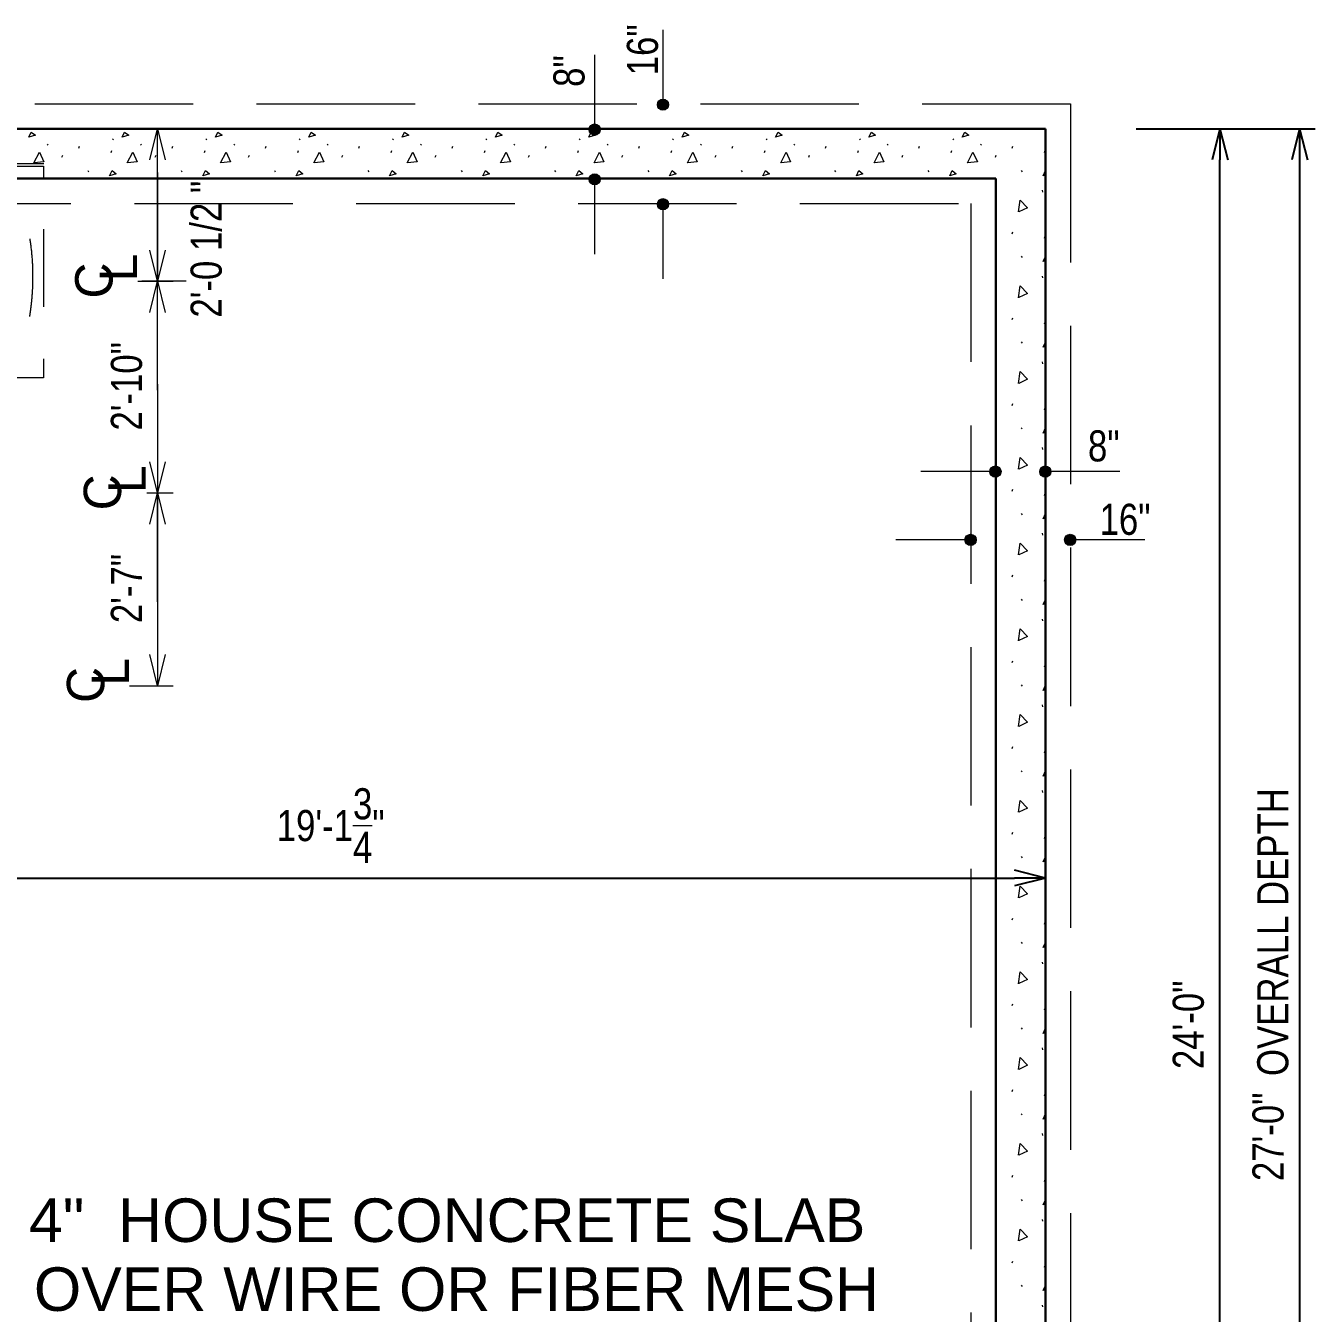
# Model space of a CAD drawing. Header units: inches. Extents: x -4443104 to -4439086, y 793046 to 798506.
# Drawn here: x -4441779.4 to -4441572.2, y 793700.3 to 793907.2 of the extents above; entities that cross this region are included whole.
import ezdxf
from ezdxf.enums import TextEntityAlignment as Align

# ---------------------------------------------------------------- set-up
doc = ezdxf.new("R2010")
doc.units = ezdxf.units.IN
doc.header["$MEASUREMENT"] = 0
doc.linetypes.add('DGN Style 2', pattern=[20.825219, 12.495132, -8.330088])
doc.linetypes.add('DGN Style 3', pattern=[35.653009, 25.466435, -10.186574])
doc.layers.get('Defpoints').update_dxf_attribs({"lineweight": 0})
doc.layers.add('(4)FND_DIM', color=4, linetype='Continuous', lineweight=0)
doc.layers.add('Level 3', color=7, linetype='Continuous', lineweight=0)
doc.styles.add('Style-Arial', font='arial.ttf')
doc.styles.add('Style-STANDARD', font='STANDARD.shx')
doc.styles.add('Style-WORKING', font='WORKING.shx')
doc.dimstyles.get("Standard").update_dxf_attribs({"dimtxt": 5, "dimasz": 4, "dimexe": 4, "dimexo": 4, "dimgap": 2.5, "dimtad": 1, "dimdec": 4, "dimzin": 11, "dimdsep": 46, "dimlunit": 4, "dimtxsty": 'Style-STANDARD', "dimblk": 'tick_1.0', "dimcen": 0.09, "dimazin": 3, "dimtfac": 1, "dimtdec": 4, "dimtofl": 0, "dimtmove": 1, "dimatfit": 1, "dimldrblk": 'tick_1.0', "dimfxl": 1, "dimfrac": 2, "dimtolj": 1, "dimtzin": 11, "dimarcsym": 0})

# ---------------------------------------------------------------- blocks, each defined once
blk = doc.blocks.new('37_1')
at = {"layer": 'Level 3', "color": 7, "linetype": 'DGN Style 2', "lineweight": 0, "extrusion": (0, 0, -1), "flags": 128}
blk.add_lwpolyline([(0, 0), (-34, 0), (-34, 60), (0, 60), (0, 0)], close=True, dxfattribs=at)
at = {"layer": 'Level 3', "color": 7, "linetype": 'DGN Style 2', "lineweight": 0, "extrusion": (0, 0, -1)}
for radius in [2, 1]:
    blk.add_circle((-13.5, 7.75), radius, dxfattribs=at)
at = {"layer": 'Level 3', "color": 7, "linetype": 'DGN Style 2', "lineweight": 0}
blk.add_rational_spline([(8.06, 2), (15.49, 2), (22.92, 2), (22.76, 2), (22.59, 2), (25.82, 2.07), (27.02, 5.07), (27.01, 5.03), (27, 5), (30.47, 17.26), (30, 30), (30, 41.5), (30, 53), (30.13, 55.4), (28, 56.5), (16.25, 60.2), (4.5, 56.5), (2.45, 55.35), (2.5, 53), (2.5, 41.5), (2.5, 30), (2.21, 17.35), (5, 5), (5.57, 2.52), (8.06, 2)], [1, 1, 1, 1, 1, 0.834279269963, 1, 1, 1, 0.987817765692, 1, 1, 1, 0.839302411677, 1, 0.93489330138, 1, 0.857492934481, 1, 1, 1, 0.992470535008, 1, 0.841509433076, 1], degree=2, knots=[0, 0, 0, 0.083333, 0.083333, 0.166667, 0.166667, 0.25, 0.25, 0.333333, 0.333333, 0.416667, 0.416667, 0.5, 0.5, 0.583333, 0.583333, 0.666667, 0.666667, 0.75, 0.75, 0.833333, 0.833333, 0.916667, 0.916667, 1, 1, 1], dxfattribs=at)
blk = doc.blocks.new('TUB_3')
at = {"layer": 'Level 3', "color": 7, "linetype": 'DGN Style 2', "lineweight": 0}
blk.add_blockref('37_1', (0, 0), dxfattribs=at)
blk = doc.blocks.new('TUB_2')
at = {"layer": 'Level 3', "color": 7, "linetype": 'DGN Style 2', "lineweight": 0}
blk.add_line((0, -60.5), (0, 0), dxfattribs=at)
at = {"layer": 'Level 3', "color": 7, "linetype": 'DGN Style 2', "lineweight": 0, "rotation": 180}
blk.add_blockref('TUB_3', (34.37, -0.48), dxfattribs=at)
blk = doc.blocks.new('TerminatorOpen_0.5-1')
at = {"color": 0, "linetype": 'ByBlock', "lineweight": -2}
for q in [(-1, 0.25), (-1, 0), (-1, -0.25)]:
    blk.add_line((0, 0), q, dxfattribs=at)
blk = doc.blocks.new('*D103')
at = {"layer": 'Defpoints', "color": 0, "linetype": 'Continuous', "lineweight": 13, "transparency": 16777216}
for p in [(-4441599.39, 793890.68), (-4441587.5, 793890.68), (-4441599.39, 793602.68)]:
    blk.add_point(p, dxfattribs=at)
at = {"layer": 'Level 3', "color": 0, "linetype": 'Continuous', "lineweight": -2, "transparency": 16777216}
for p, q in [((-4441596.89, 793890.68), (-4441585, 793890.68)), ((-4441587.5, 793607.68), (-4441587.5, 793885.68)), ((-4441596.89, 793602.68), (-4441585, 793602.68))]:
    blk.add_line(p, q, dxfattribs=at)
at = {"layer": 'Level 3', "color": 0, "linetype": 'Continuous', "lineweight": -2, "transparency": 16777216, "xscale": 5, "yscale": 5, "zscale": 5}
for p, rotation in [((-4441587.5, 793890.68), 90), ((-4441587.5, 793602.68), 270)]:
    blk.add_blockref('TerminatorOpen_0.5-1', p, dxfattribs=dict(at, rotation=rotation))
at = {"layer": 'Level 3', "color": 0, "linetype": 'Continuous', "lineweight": 13, "transparency": 16777216, "insert": (-4441592.55, 793746.68), "char_height": 5, "attachment_point": 5, "rotation": 90, "style": 'Style-Arial'}
blk.add_mtext('\\A1;\\H1x;\\W0.8;24\'-0"', dxfattribs=at)
blk = doc.blocks.new('tick_1.0')
at = {"layer": '(4)FND_DIM', "color": 4, "linetype": 'Continuous', "lineweight": 0}
blk.add_line((0.5, -0.5), (-0.5, 0.5), dxfattribs=at)
at = {"layer": 'Level 3', "color": 4, "linetype": 'Continuous', "lineweight": 0}
blk.add_line((0, 0), (-1, 0), dxfattribs=at)
blk = doc.blocks.new('LT3_2')
at = {"layer": 'Level 3', "color": 7, "linetype": 'Continuous', "lineweight": 13, "extrusion": (0, 0, -1)}
for radius in [6, 5.52, 5.04, 4.56, 4.08, 3.6, 3.12, 2.64, 2.16, 1.68, 1.2, 0.72, 0.24]:
    blk.add_circle((0, 0), radius, dxfattribs=at)
blk = doc.blocks.new('*D114')
at = {"layer": 'Defpoints', "color": 0, "linetype": 'Continuous', "lineweight": 13, "transparency": 16777216}
for p in [(-4441845.26, 793777.62), (-4441615.51, 793770.27), (-4441615.51, 793723.41)]:
    blk.add_point(p, dxfattribs=at)
at = {"layer": 'Level 3', "color": 0, "linetype": 'Continuous', "lineweight": -2, "transparency": 16777216}
for p, q in [((-4441845.26, 793775.12), (-4441845.26, 793767.77)), ((-4441615.51, 793725.91), (-4441615.51, 793772.77)), ((-4441840.26, 793770.27), (-4441620.51, 793770.27))]:
    blk.add_line(p, q, dxfattribs=at)
at = {"layer": 'Level 3', "color": 0, "linetype": 'Continuous', "lineweight": -2, "transparency": 16777216, "xscale": 5, "yscale": 5, "zscale": 5, "rotation": 180}
blk.add_blockref('TerminatorOpen_0.5-1', (-4441845.26, 793770.27), dxfattribs=at)
at = {"layer": 'Level 3', "color": 0, "linetype": 'Continuous', "lineweight": -2, "transparency": 16777216, "xscale": 5, "yscale": 5, "zscale": 5}
blk.add_blockref('TerminatorOpen_0.5-1', (-4441615.51, 793770.27), dxfattribs=at)
at = {"layer": 'Level 3', "color": 0, "linetype": 'Continuous', "lineweight": 13, "transparency": 16777216, "insert": (-4441730.39, 793778.7), "char_height": 5, "attachment_point": 5, "style": 'Style-Arial'}
blk.add_mtext('\\A1;\\H1x;\\W0.8;19\'-1{\\H1.000000x;\\S3/4;}"', dxfattribs=at)
blk = doc.blocks.new('CL')
at = {"layer": 'Level 3', "color": 7, "linetype": 'Continuous', "lineweight": 13, "style": 'Style-WORKING'}
for s, p in [('C', (-2.77, 3.96)), ('L', (0, 0))]:
    blk.add_text(s, height=6, dxfattribs=at).set_placement(p, align=Align.TOP_LEFT)
blk = doc.blocks.new('*D184')
at = {"layer": 'Defpoints', "color": 0, "linetype": 'Continuous', "lineweight": 13, "transparency": 16777216}
for p in [(-4441603.45, 793890.68), (-4441585.82, 793566.68), (-4441574.69, 793566.68)]:
    blk.add_point(p, dxfattribs=at)
at = {"layer": 'Level 3', "color": 0, "linetype": 'Continuous', "lineweight": -2, "transparency": 16777216}
for p, q in [((-4441600.95, 793890.68), (-4441572.19, 793890.68)), ((-4441574.69, 793885.68), (-4441574.69, 793571.68)), ((-4441583.32, 793566.68), (-4441572.19, 793566.68))]:
    blk.add_line(p, q, dxfattribs=at)
at = {"layer": 'Level 3', "color": 0, "linetype": 'Continuous', "lineweight": -2, "transparency": 16777216, "xscale": 5, "yscale": 5, "zscale": 5}
for p, rotation in [((-4441574.69, 793890.68), 90), ((-4441574.69, 793566.68), 270)]:
    blk.add_blockref('TerminatorOpen_0.5-1', p, dxfattribs=dict(at, rotation=rotation))
at = {"layer": 'Level 3', "color": 0, "linetype": 'Continuous', "lineweight": 13, "transparency": 16777216, "insert": (-4441579.74, 793728.68), "char_height": 5, "attachment_point": 5, "rotation": 90, "style": 'Style-Arial'}
blk.add_mtext('\\A1;\\H1x;\\W0.8;27\'-0"', dxfattribs=at)

msp = doc.modelspace()

# ---------------------------------------------------------------- linework, layer by layer
at = {"color": 7, "linetype": 'Continuous', "lineweight": 13, "flags": 128}
for points in [[(-4441687.7826, 793890.2078), (-4441688.6638, 793890.33)], [(-4441687.8361, 793890.33), (-4441687.7938, 793890.2389)], [(-4441615.9148, 793835.4022), (-4441615.7926, 793836.2835)], [(-4441615.7926, 793835.4557), (-4441615.8837, 793835.4135)]]:
    msp.add_lwpolyline(points, dxfattribs=at)
at = {"layer": 'Level 3', "color": 7, "linetype": 'Continuous', "lineweight": 13}
for p, q in [((-4441677.0006, 793906.5659), (-4441677.0006, 793894.5582)), ((-4441687.9738, 793902.5659), (-4441687.9738, 793890.5582)), ((-4441745.7142, 793890.6775), (-4441760.7142, 793890.6775)), ((-4441758.2142, 793866.1704), (-4441758.2142, 793890.6775)), ((-4441758.2142, 793883.6704), (-4441758.2142, 793866.1704)), ((-4441687.9738, 793882.5582), (-4441687.9738, 793870.5504)), ((-4441677.0006, 793878.5582), (-4441677.0006, 793866.5504)), ((-4441761.3741, 793866.1704), (-4441755.7142, 793866.1704)), ((-4441753.5955, 793866.1704), (-4441760.7142, 793866.1704)), ((-4441758.2142, 793848.6704), (-4441758.2142, 793866.1704)), ((-4441758.2142, 793849.6631), (-4441758.2142, 793832.1631)), ((-4441623.5645, 793835.5935), (-4441635.5722, 793835.5935)), ((-4441603.5567, 793835.5935), (-4441615.5645, 793835.5935)), ((-4441759.933, 793832.1631), (-4441755.7142, 793832.1631)), ((-4441759.8056, 793832.1631), (-4441755.7142, 793832.1631)), ((-4441758.2142, 793832.1631), (-4441758.2142, 793801.17)), ((-4441758.2142, 793814.6631), (-4441758.2142, 793832.1631)), ((-4441627.5645, 793824.6202), (-4441639.5722, 793824.6202)), ((-4441599.5567, 793824.6202), (-4441611.5645, 793824.6202)), ((-4441762.6988, 793801.17), (-4441755.7142, 793801.17))]:
    msp.add_line(p, q, dxfattribs=at)
at = {"layer": 'Level 3', "color": 1, "linetype": 'DGN Style 3', "lineweight": 13}
for p, q in [((-4442027.5141, 793894.6775), (-4441611.5141, 793894.6775)), ((-4441611.5141, 793894.6775), (-4441611.5141, 793598.6775)), ((-4442011.5141, 793878.6775), (-4441627.5141, 793878.6775)), ((-4441627.5141, 793878.6775), (-4441627.5141, 793614.6775))]:
    msp.add_line(p, q, dxfattribs=at)
at = {"layer": 'Level 3', "color": 2, "linetype": 'Continuous', "lineweight": 30}
for p, q in [((-4442023.5141, 793890.6775), (-4441615.5141, 793890.6775)), ((-4441615.5141, 793890.6775), (-4441615.5141, 793602.6775)), ((-4442015.5141, 793882.6775), (-4441623.5141, 793882.6775)), ((-4441623.5141, 793882.6775), (-4441623.5141, 793610.6775))]:
    msp.add_line(p, q, dxfattribs=at)
at = {"layer": 'Level 3', "color": 1, "linetype": 'Continuous', "lineweight": 0}
for p, q in [((-4441775.9533, 793888.2365), (-4441775.8201, 793888.0367)), ((-4441770.8863, 793887.5848), (-4441770.7528, 793887.8844)), ((-4441765.439, 793889.084), (-4441765.3055, 793888.8842)), ((-4441760.9533, 793888.2365), (-4441760.8201, 793888.0367)), ((-4441755.8863, 793887.5848), (-4441755.7528, 793887.8844)), ((-4441750.439, 793889.084), (-4441750.3055, 793888.8842)), ((-4441745.9533, 793888.2365), (-4441745.8201, 793888.0367)), ((-4441740.8863, 793887.5848), (-4441740.7528, 793887.8844)), ((-4441735.439, 793889.084), (-4441735.3055, 793888.8842)), ((-4441730.9533, 793888.2365), (-4441730.8201, 793888.0367)), ((-4441725.8863, 793887.5848), (-4441725.7528, 793887.8844)), ((-4441720.439, 793889.084), (-4441720.3055, 793888.8842)), ((-4441715.9533, 793888.2365), (-4441715.8201, 793888.0367)), ((-4441710.8863, 793887.5848), (-4441710.7528, 793887.8844)), ((-4441705.439, 793889.084), (-4441705.3055, 793888.8842)), ((-4441700.9533, 793888.2365), (-4441700.8201, 793888.0367)), ((-4441695.8863, 793887.5848), (-4441695.7528, 793887.8844)), ((-4441690.439, 793889.084), (-4441690.3055, 793888.8842)), ((-4441685.9533, 793888.2365), (-4441685.8201, 793888.0367)), ((-4441680.8863, 793887.5848), (-4441680.7528, 793887.8844)), ((-4441675.439, 793889.084), (-4441675.3055, 793888.8842)), ((-4441670.9533, 793888.2365), (-4441670.8201, 793888.0367)), ((-4441665.8863, 793887.5848), (-4441665.7528, 793887.8844)), ((-4441660.439, 793889.084), (-4441660.3055, 793888.8842)), ((-4441655.9533, 793888.2365), (-4441655.8201, 793888.0367)), ((-4441650.8863, 793887.5848), (-4441650.7528, 793887.8844)), ((-4441645.439, 793889.084), (-4441645.3055, 793888.8842)), ((-4441640.9533, 793888.2365), (-4441640.8201, 793888.0367)), ((-4441635.8863, 793887.5848), (-4441635.7528, 793887.8844)), ((-4441630.439, 793889.084), (-4441630.3055, 793888.8842)), ((-4441625.9533, 793888.2365), (-4441625.8201, 793888.0367)), ((-4441620.8863, 793887.5848), (-4441620.7528, 793887.8844)), ((-4441773.5836, 793886.1234), (-4441773.4501, 793886.423)), ((-4441765.6914, 793886.8892), (-4441765.5579, 793887.1892)), ((-4441758.5836, 793886.1234), (-4441758.4501, 793886.423)), ((-4441750.6914, 793886.8892), (-4441750.5579, 793887.1892)), ((-4441743.5836, 793886.1234), (-4441743.4501, 793886.423)), ((-4441735.6914, 793886.8892), (-4441735.5579, 793887.1892)), ((-4441728.5836, 793886.1234), (-4441728.4501, 793886.423)), ((-4441720.6914, 793886.8892), (-4441720.5579, 793887.1892)), ((-4441713.5836, 793886.1234), (-4441713.4501, 793886.423)), ((-4441705.6914, 793886.8892), (-4441705.5579, 793887.1892)), ((-4441698.5836, 793886.1234), (-4441698.4501, 793886.423)), ((-4441690.6914, 793886.8892), (-4441690.5579, 793887.1892)), ((-4441683.5836, 793886.1234), (-4441683.4501, 793886.423)), ((-4441675.6914, 793886.8892), (-4441675.5579, 793887.1892)), ((-4441668.5836, 793886.1234), (-4441668.4501, 793886.423)), ((-4441660.6914, 793886.8892), (-4441660.5579, 793887.1892)), ((-4441653.5836, 793886.1234), (-4441653.4501, 793886.423)), ((-4441645.6914, 793886.8892), (-4441645.5579, 793887.1892)), ((-4441638.5836, 793886.1234), (-4441638.4501, 793886.423)), ((-4441630.6914, 793886.8892), (-4441630.5579, 793887.1892)), ((-4441623.5836, 793886.1234), (-4441623.4501, 793886.423)), ((-4441615.6914, 793886.8892), (-4441615.5579, 793887.1892)), ((-4441769.4208, 793883.9923), (-4441769.2876, 793883.7924)), ((-4441754.4208, 793883.9923), (-4441754.2876, 793883.7924)), ((-4441739.4208, 793883.9923), (-4441739.2876, 793883.7924)), ((-4441724.4208, 793883.9923), (-4441724.2876, 793883.7924)), ((-4441709.4208, 793883.9923), (-4441709.2876, 793883.7924)), ((-4441694.4208, 793883.9923), (-4441694.2876, 793883.7924)), ((-4441679.4208, 793883.9923), (-4441679.2876, 793883.7924)), ((-4441664.4208, 793883.9923), (-4441664.2876, 793883.7924)), ((-4441649.4208, 793883.9923), (-4441649.2876, 793883.7924)), ((-4441634.4208, 793883.9923), (-4441634.2876, 793883.7924)), ((-4441619.4208, 793883.9923), (-4441619.2876, 793883.7924)), ((-4441615.5141, 793883.2546), (-4441615.9243, 793883.1264)), ((-4441616.0544, 793880.7977), (-4441616.021, 793880.498)), ((-4441620.8863, 793873.8024), (-4441620.7528, 793874.102)), ((-4441615.6914, 793873.1068), (-4441615.5579, 793873.4068)), ((-4441623.5141, 793872.4972), (-4441623.4501, 793872.6407)), ((-4441619.4208, 793870.2099), (-4441619.2876, 793870.01)), ((-4441615.5141, 793869.4723), (-4441615.9243, 793869.344)), ((-4441616.0544, 793867.0153), (-4441616.021, 793866.7157)), ((-4441620.8863, 793860.02), (-4441620.7528, 793860.3197)), ((-4441623.5141, 793858.7148), (-4441623.4501, 793858.8583)), ((-4441615.6914, 793859.3244), (-4441615.5579, 793859.6244)), ((-4441619.4208, 793856.4275), (-4441619.2876, 793856.2277)), ((-4441615.5141, 793855.6899), (-4441615.9243, 793855.5617)), ((-4441616.0544, 793853.2329), (-4441616.021, 793852.9333)), ((-4441620.8863, 793846.2377), (-4441620.7528, 793846.5373)), ((-4441615.6914, 793845.542), (-4441615.5579, 793845.842)), ((-4441623.5141, 793844.9325), (-4441623.4501, 793845.0759)), ((-4441619.4208, 793842.6452), (-4441619.2876, 793842.4453)), ((-4441615.5141, 793841.9075), (-4441615.9243, 793841.7793)), ((-4441616.0544, 793839.4505), (-4441616.021, 793839.1509)), ((-4441623.5141, 793831.1501), (-4441623.4501, 793831.2935)), ((-4441620.8863, 793832.4553), (-4441620.7528, 793832.7549)), ((-4441615.6914, 793831.7597), (-4441615.5579, 793832.0597)), ((-4441619.4208, 793828.8628), (-4441619.2876, 793828.6629)), ((-4441615.5141, 793828.1251), (-4441615.9243, 793827.9969)), ((-4441616.0544, 793825.6682), (-4441616.021, 793825.3685)), ((-4441620.8863, 793818.6729), (-4441620.7528, 793818.9725)), ((-4441623.5141, 793817.3677), (-4441623.4501, 793817.5112)), ((-4441615.6914, 793817.9773), (-4441615.5579, 793818.2773)), ((-4441619.4208, 793815.0804), (-4441619.2876, 793814.8805)), ((-4441615.5141, 793814.3428), (-4441615.9243, 793814.2145)), ((-4441616.0544, 793811.8858), (-4441616.021, 793811.5862)), ((-4441620.8863, 793804.8905), (-4441620.7528, 793805.1902)), ((-4441615.6914, 793804.1949), (-4441615.5579, 793804.4949)), ((-4441623.5141, 793803.5853), (-4441623.4501, 793803.7288)), ((-4441619.4208, 793801.298), (-4441619.2876, 793801.0982)), ((-4441615.5141, 793800.5604), (-4441615.9243, 793800.4322)), ((-4441616.0544, 793798.1034), (-4441616.021, 793797.8038)), ((-4441623.5141, 793789.803), (-4441623.4501, 793789.9464)), ((-4441620.8863, 793791.1082), (-4441620.7528, 793791.4078)), ((-4441615.6914, 793790.4125), (-4441615.5579, 793790.7125)), ((-4441619.4208, 793787.5157), (-4441619.2876, 793787.3158)), ((-4441615.5141, 793786.778), (-4441615.9243, 793786.6498)), ((-4441616.0544, 793784.321), (-4441616.021, 793784.0214)), ((-4441620.8863, 793777.3258), (-4441620.7528, 793777.6254)), ((-4441623.5141, 793776.0206), (-4441623.4501, 793776.164)), ((-4441615.6914, 793776.6302), (-4441615.5579, 793776.9302)), ((-4441619.4208, 793773.7333), (-4441619.2876, 793773.5334)), ((-4441615.5141, 793772.9956), (-4441615.9243, 793772.8674)), ((-4441616.0544, 793770.5387), (-4441616.021, 793770.239)), ((-4441620.8863, 793763.5434), (-4441620.7528, 793763.843)), ((-4441615.6914, 793762.8478), (-4441615.5579, 793763.1478)), ((-4441623.5141, 793762.2382), (-4441623.4501, 793762.3817)), ((-4441619.4208, 793759.9509), (-4441619.2876, 793759.751)), ((-4441615.5141, 793759.2133), (-4441615.9243, 793759.085)), ((-4441616.0544, 793756.7563), (-4441616.021, 793756.4567)), ((-4441623.5141, 793748.4558), (-4441623.4501, 793748.5993)), ((-4441620.8863, 793749.761), (-4441620.7528, 793750.0607)), ((-4441615.6914, 793749.0654), (-4441615.5579, 793749.3654)), ((-4441619.4208, 793746.1685), (-4441619.2876, 793745.9687)), ((-4441615.5141, 793745.4309), (-4441615.9243, 793745.3027)), ((-4441616.0544, 793742.9739), (-4441616.021, 793742.6743)), ((-4441620.8863, 793735.9787), (-4441620.7528, 793736.2783)), ((-4441623.5141, 793734.6735), (-4441623.4501, 793734.8169)), ((-4441615.6914, 793735.283), (-4441615.5579, 793735.583)), ((-4441619.4208, 793732.3862), (-4441619.2876, 793732.1863)), ((-4441615.5141, 793731.6485), (-4441615.9243, 793731.5203)), ((-4441616.0544, 793729.1915), (-4441616.021, 793728.8919)), ((-4441620.8863, 793722.1963), (-4441620.7528, 793722.4959)), ((-4441615.6914, 793721.5007), (-4441615.5579, 793721.8007)), ((-4441623.5141, 793720.8911), (-4441623.4501, 793721.0345)), ((-4441619.4208, 793718.6038), (-4441619.2876, 793718.4039)), ((-4441615.5141, 793717.8661), (-4441615.9243, 793717.7379)), ((-4441616.0544, 793715.4092), (-4441616.021, 793715.1095)), ((-4441623.5141, 793707.1087), (-4441623.4501, 793707.2522)), ((-4441620.8863, 793708.4139), (-4441620.7528, 793708.7135)), ((-4441615.6914, 793707.7183), (-4441615.5579, 793708.0183)), ((-4441619.4208, 793704.8214), (-4441619.2876, 793704.6215)), ((-4441615.5141, 793704.0838), (-4441615.9243, 793703.9555)), ((-4441616.0544, 793701.6268), (-4441616.021, 793701.3272))]:
    msp.add_line(p, q, dxfattribs=at)
at = {"layer": 'Level 3', "color": 1, "linetype": 'Continuous', "lineweight": 0, "flags": 128}
for points in [[(-4441778.9116, 793889.3162), (-4441778.5119, 793890.1487), (-4441777.8459, 793889.6492), (-4441778.9116, 793889.3162)], [(-4441763.9116, 793889.3162), (-4441763.5119, 793890.1487), (-4441762.8459, 793889.6492), (-4441763.9116, 793889.3162)], [(-4441748.9116, 793889.3162), (-4441748.5119, 793890.1487), (-4441747.8459, 793889.6492), (-4441748.9116, 793889.3162)], [(-4441733.9116, 793889.3162), (-4441733.5119, 793890.1487), (-4441732.8459, 793889.6492), (-4441733.9116, 793889.3162)], [(-4441718.9116, 793889.3162), (-4441718.5119, 793890.1487), (-4441717.8459, 793889.6492), (-4441718.9116, 793889.3162)], [(-4441703.9116, 793889.3162), (-4441703.5119, 793890.1487), (-4441702.8459, 793889.6492), (-4441703.9116, 793889.3162)], [(-4441688.9116, 793889.3162), (-4441688.5119, 793890.1487), (-4441687.8459, 793889.6492), (-4441688.9116, 793889.3162)], [(-4441673.9116, 793889.3162), (-4441673.5119, 793890.1487), (-4441672.8459, 793889.6492), (-4441673.9116, 793889.3162)], [(-4441658.9116, 793889.3162), (-4441658.5119, 793890.1487), (-4441657.8459, 793889.6492), (-4441658.9116, 793889.3162)], [(-4441643.9116, 793889.3162), (-4441643.5119, 793890.1487), (-4441642.8459, 793889.6492), (-4441643.9116, 793889.3162)], [(-4441628.9116, 793889.3162), (-4441628.5119, 793890.1487), (-4441627.8459, 793889.6492), (-4441628.9116, 793889.3162)], [(-4441778.0791, 793885.2245), (-4441777.1799, 793886.9225), (-4441776.4805, 793885.3577), (-4441778.0458, 793885.2245)], [(-4441763.0791, 793885.2245), (-4441762.1799, 793886.9225), (-4441761.4805, 793885.3577), (-4441763.0458, 793885.2245)], [(-4441748.0791, 793885.2245), (-4441747.1799, 793886.9225), (-4441746.4805, 793885.3577), (-4441748.0458, 793885.2245)], [(-4441733.0791, 793885.2245), (-4441732.1799, 793886.9225), (-4441731.4805, 793885.3577), (-4441733.0458, 793885.2245)], [(-4441718.0791, 793885.2245), (-4441717.1799, 793886.9225), (-4441716.4805, 793885.3577), (-4441718.0458, 793885.2245)], [(-4441703.0791, 793885.2245), (-4441702.1799, 793886.9225), (-4441701.4805, 793885.3577), (-4441703.0458, 793885.2245)], [(-4441688.0791, 793885.2245), (-4441687.1799, 793886.9225), (-4441686.4805, 793885.3577), (-4441688.0458, 793885.2245)], [(-4441673.0791, 793885.2245), (-4441672.1799, 793886.9225), (-4441671.4805, 793885.3577), (-4441673.0458, 793885.2245)], [(-4441658.0791, 793885.2245), (-4441657.1799, 793886.9225), (-4441656.4805, 793885.3577), (-4441658.0458, 793885.2245)], [(-4441643.0791, 793885.2245), (-4441642.1799, 793886.9225), (-4441641.4805, 793885.3577), (-4441643.0458, 793885.2245)], [(-4441628.0791, 793885.2245), (-4441627.1799, 793886.9225), (-4441626.4805, 793885.3577), (-4441628.0458, 793885.2245)], [(-4441765.9243, 793883.1264), (-4441765.5249, 793883.9589), (-4441764.8589, 793883.4594), (-4441765.9243, 793883.1264)], [(-4441750.9243, 793883.1264), (-4441750.5249, 793883.9589), (-4441749.8589, 793883.4594), (-4441750.9243, 793883.1264)], [(-4441735.9243, 793883.1264), (-4441735.5249, 793883.9589), (-4441734.8589, 793883.4594), (-4441735.9243, 793883.1264)], [(-4441720.9243, 793883.1264), (-4441720.5249, 793883.9589), (-4441719.8589, 793883.4594), (-4441720.9243, 793883.1264)], [(-4441705.9243, 793883.1264), (-4441705.5249, 793883.9589), (-4441704.8589, 793883.4594), (-4441705.9243, 793883.1264)], [(-4441690.9243, 793883.1264), (-4441690.5249, 793883.9589), (-4441689.8589, 793883.4594), (-4441690.9243, 793883.1264)], [(-4441675.9243, 793883.1264), (-4441675.5249, 793883.9589), (-4441674.8589, 793883.4594), (-4441675.9243, 793883.1264)], [(-4441660.9243, 793883.1264), (-4441660.5249, 793883.9589), (-4441659.8589, 793883.4594), (-4441660.9243, 793883.1264)], [(-4441645.9243, 793883.1264), (-4441645.5249, 793883.9589), (-4441644.8589, 793883.4594), (-4441645.9243, 793883.1264)], [(-4441630.9243, 793883.1264), (-4441630.5249, 793883.9589), (-4441629.8589, 793883.4594), (-4441630.9243, 793883.1264)], [(-4441615.9243, 793883.1264), (-4441615.5249, 793883.9589), (-4441615.5141, 793883.9508)], [(-4441623.5141, 793881.0816), (-4441623.5105, 793881.0789), (-4441623.5141, 793881.0778)], [(-4441619.8651, 793877.3207), (-4441619.6011, 793879.2238), (-4441618.4086, 793877.9923), (-4441619.834, 793877.3319)], [(-4441615.9243, 793869.344), (-4441615.5249, 793870.1765), (-4441615.5141, 793870.1684)], [(-4441623.5141, 793867.2992), (-4441623.5105, 793867.2965), (-4441623.5141, 793867.2954)], [(-4441619.8651, 793863.5383), (-4441619.6011, 793865.4414), (-4441618.4086, 793864.2099), (-4441619.834, 793863.5495)], [(-4441615.9243, 793855.5617), (-4441615.5249, 793856.3942), (-4441615.5141, 793856.386)], [(-4441623.5141, 793853.5168), (-4441623.5105, 793853.5142), (-4441623.5141, 793853.5131)], [(-4441619.8651, 793849.7559), (-4441619.6011, 793851.659), (-4441618.4086, 793850.4275), (-4441619.834, 793849.7672)], [(-4441615.9243, 793841.7793), (-4441615.5249, 793842.6118), (-4441615.5141, 793842.6037)], [(-4441623.5141, 793839.7345), (-4441623.5105, 793839.7318), (-4441623.5141, 793839.7307)], [(-4441619.8651, 793835.9735), (-4441619.6011, 793837.8767), (-4441618.4086, 793836.6452), (-4441619.834, 793835.9848)], [(-4441615.9243, 793827.9969), (-4441615.5249, 793828.8294), (-4441615.5141, 793828.8213)], [(-4441623.5141, 793825.9521), (-4441623.5105, 793825.9494), (-4441623.5141, 793825.9483)], [(-4441619.8651, 793822.1912), (-4441619.6011, 793824.0943), (-4441618.4086, 793822.8628), (-4441619.834, 793822.2024)], [(-4441615.9243, 793814.2145), (-4441615.5249, 793815.047), (-4441615.5141, 793815.0389)], [(-4441623.5141, 793812.1697), (-4441623.5105, 793812.167), (-4441623.5141, 793812.1659)], [(-4441619.8651, 793808.4088), (-4441619.6011, 793810.3119), (-4441618.4086, 793809.0804), (-4441619.834, 793808.42)], [(-4441615.9243, 793800.4322), (-4441615.5249, 793801.2647), (-4441615.5141, 793801.2565)], [(-4441623.5141, 793798.3873), (-4441623.5105, 793798.3847), (-4441623.5141, 793798.3836)], [(-4441619.8651, 793794.6264), (-4441619.6011, 793796.5295), (-4441618.4086, 793795.298), (-4441619.834, 793794.6377)], [(-4441615.9243, 793786.6498), (-4441615.5249, 793787.4823), (-4441615.5141, 793787.4742)], [(-4441623.5141, 793784.605), (-4441623.5105, 793784.6023), (-4441623.5141, 793784.6012)], [(-4441619.8651, 793780.844), (-4441619.6011, 793782.7472), (-4441618.4086, 793781.5157), (-4441619.834, 793780.8553)], [(-4441615.9243, 793772.8674), (-4441615.5249, 793773.6999), (-4441615.5141, 793773.6918)], [(-4441623.5141, 793770.8226), (-4441623.5105, 793770.8199), (-4441623.5141, 793770.8188)], [(-4441619.8651, 793767.0617), (-4441619.6011, 793768.9648), (-4441618.4086, 793767.7333), (-4441619.834, 793767.0729)], [(-4441615.9243, 793759.085), (-4441615.5249, 793759.9175), (-4441615.5141, 793759.9094)], [(-4441623.5141, 793757.0402), (-4441623.5105, 793757.0375), (-4441623.5141, 793757.0364)], [(-4441619.8651, 793753.2793), (-4441619.6011, 793755.1824), (-4441618.4086, 793753.9509), (-4441619.834, 793753.2905)], [(-4441615.9243, 793745.3027), (-4441615.5249, 793746.1352), (-4441615.5141, 793746.127)], [(-4441623.5141, 793743.2578), (-4441623.5105, 793743.2552), (-4441623.5141, 793743.2541)], [(-4441619.8651, 793739.4969), (-4441619.6011, 793741.4), (-4441618.4086, 793740.1685), (-4441619.834, 793739.5082)], [(-4441615.9243, 793731.5203), (-4441615.5249, 793732.3528), (-4441615.5141, 793732.3447)], [(-4441623.5141, 793729.4755), (-4441623.5105, 793729.4728), (-4441623.5141, 793729.4717)], [(-4441619.8651, 793725.7145), (-4441619.6011, 793727.6177), (-4441618.4086, 793726.3862), (-4441619.834, 793725.7258)], [(-4441615.9243, 793717.7379), (-4441615.5249, 793718.5704), (-4441615.5141, 793718.5623)], [(-4441623.5141, 793715.6931), (-4441623.5105, 793715.6904), (-4441623.5141, 793715.6893)], [(-4441619.8651, 793711.9322), (-4441619.6011, 793713.8353), (-4441618.4086, 793712.6038), (-4441619.834, 793711.9434)], [(-4441615.9243, 793703.9555), (-4441615.5249, 793704.788), (-4441615.5141, 793704.7799)], [(-4441623.5141, 793701.9107), (-4441623.5105, 793701.908), (-4441623.5141, 793701.9069)]]:
    msp.add_lwpolyline(points, dxfattribs=at)
at = {"layer": 'Level 3', "color": 7, "linetype": 'Continuous', "lineweight": 13, "flags": 128}
for points in [[(-4441759.4642, 793885.6775), (-4441758.2142, 793890.6775), (-4441756.9642, 793885.6775)], [(-4441756.9642, 793871.1704), (-4441758.2142, 793866.1704), (-4441759.4642, 793871.1704)], [(-4441759.4642, 793861.1704), (-4441758.2142, 793866.1704), (-4441756.9642, 793861.1704)], [(-4441756.9642, 793837.1631), (-4441758.2142, 793832.1631), (-4441759.4642, 793837.1631)], [(-4441759.4642, 793827.1631), (-4441758.2142, 793832.1631), (-4441756.9642, 793827.1631)], [(-4441756.9642, 793806.17), (-4441758.2142, 793801.17), (-4441759.4642, 793806.17)]]:
    msp.add_lwpolyline(points, dxfattribs=at)

# ---------------------------------------------------------------- block references
at = {"layer": 'Level 3', "color": 7, "linetype": 'Continuous', "lineweight": 13, "extrusion": (0, 0, -1), "xscale": 0.1499990686758433, "yscale": 0.1499990686758433, "zscale": 0.1499990686758433, "rotation": 270}
for p in [(4441677.0006, 793894.5582), (4441687.9738, 793890.5582), (4441687.9738, 793882.5582), (4441677.0006, 793878.5582)]:
    msp.add_blockref('LT3_2', p, dxfattribs=at)
at = {"layer": 'Level 3', "color": 7, "linetype": 'DGN Style 2', "lineweight": 0, "extrusion": (0, 0, -1), "rotation": 270}
msp.add_blockref('TUB_2', (4441836.9973, 793885.0461), dxfattribs=at)
at = {"layer": 'Level 3', "color": 7, "linetype": 'Continuous', "lineweight": 13, "rotation": 90}
for p in [(-4441767.4897, 793866.1658), (-4441766.1165, 793832.1197), (-4441768.817, 793801.1706)]:
    msp.add_blockref('CL', p, dxfattribs=at)
at = {"layer": 'Level 3', "color": 7, "linetype": 'Continuous', "lineweight": 13, "extrusion": (0, 0, -1), "xscale": 0.1499990686758433, "yscale": 0.1499990686758433, "zscale": 0.1499990686758433}
for p in [(4441623.5645, 793835.5935), (4441615.5645, 793835.5935), (4441627.5645, 793824.6202), (4441611.5645, 793824.6202)]:
    msp.add_blockref('LT3_2', p, dxfattribs=at)

# ---------------------------------------------------------------- texts
at = {"layer": 'Level 3', "color": 7, "linetype": 'Continuous', "lineweight": 13, "style": 'Style-Arial', "width": 0.8}
for s, p in [('16"', (-4441680.3018, 793903.3786)), ('8"', (-4441692.1036, 793899.964))]:
    msp.add_text(s, height=5, rotation=90, dxfattribs=at).set_placement(p, align=Align.MIDDLE_CENTER)
at = {"layer": 'Level 3', "color": 7, "linetype": 'Continuous', "lineweight": 0, "style": 'Style-Arial', "width": 0.8}
for s, p in [('2\'-0 1/2 "', (-4441750.4006, 793860.3405)), ('2\'-10"', (-4441763.2142, 793842.182)), ('2\'-7"', (-4441763.2142, 793811.2352))]:
    msp.add_text(s, height=5, rotation=90, dxfattribs=at).set_placement(p, align=Align.MIDDLE_LEFT)
at = {"layer": 'Level 3', "color": 7, "linetype": 'Continuous', "lineweight": 13, "style": 'Style-Arial', "width": 0.8}
for s, p in [('8"', (-4441606.1586, 793839.7233)), ('16"', (-4441602.744, 793827.9214))]:
    msp.add_text(s, height=5, dxfattribs=at).set_placement(p, align=Align.MIDDLE_CENTER)
msp.add_text('OVERALL DEPTH', height=5, rotation=90, dxfattribs=at).set_placement((-4441576.5088, 793738.4448))
at = {"layer": 'Level 3', "color": 7, "linetype": 'Continuous', "lineweight": 13, "style": 'Style-Arial'}
for s, p in [('4"  HOUSE CONCRETE SLAB', (-4441711.6753, 793715.2705)), ('OVER WIRE OR FIBER MESH', (-4441710.1742, 793704.194))]:
    msp.add_text(s, height=7, dxfattribs=at).set_placement(p, align=Align.MIDDLE_CENTER)

# ---------------------------------------------------------------- dimensions: what is measured, and where the dimension line sits
at = {"layer": 'Level 3', "color": 7, "linetype": 'Continuous', "lineweight": 13}
for base, p1, p2, angle, picture, middle in [((-4441574.6873, 793566.6775), (-4441603.4516, 793890.6775), (-4441585.8194, 793566.6775), 270, '*D184', (-4441579.7402, 793728.6775)), ((-4441587.4985, 793890.6775), (-4441599.3872, 793602.6775), (-4441599.3872, 793890.6775), 90, '*D103', (-4441592.5514, 793746.6775))]:
    dim = msp.add_linear_dim(base=base, p1=p1, p2=p2, angle=angle, text='\\H1x;\\W0.8;<>', dimstyle='Standard', override={"dimasz": 5, "dimexe": 2.5, "dimexo": 2.5, "dimdec": 3, "dimtxsty": 'Style-Arial', "dimblk": 'TerminatorOpen_0.5-1', "dimtdec": 3, "dimtmove": 0, "dimfrac": 0}, dxfattribs=at)
    dim.commit()
    dim.dimension.update_dxf_attribs({"geometry": picture, "text_midpoint": middle})
dim = msp.add_linear_dim(base=(-4441615.5141, 793770.2666), p1=(-4441845.2641, 793777.6187), p2=(-4441615.5141, 793723.4085), text='\\H1x;\\W0.8;<>', dimstyle='Standard', override={"dimasz": 5, "dimexe": 2.5, "dimexo": 2.5, "dimdec": 3, "dimtxsty": 'Style-Arial', "dimblk": 'TerminatorOpen_0.5-1', "dimtdec": 3, "dimtmove": 0, "dimfrac": 0}, dxfattribs=at)
dim.commit()
dim.dimension.update_dxf_attribs({"geometry": '*D114', "text_midpoint": (-4441730.3891, 793778.6972)})

doc.saveas('drawing.dxf')
